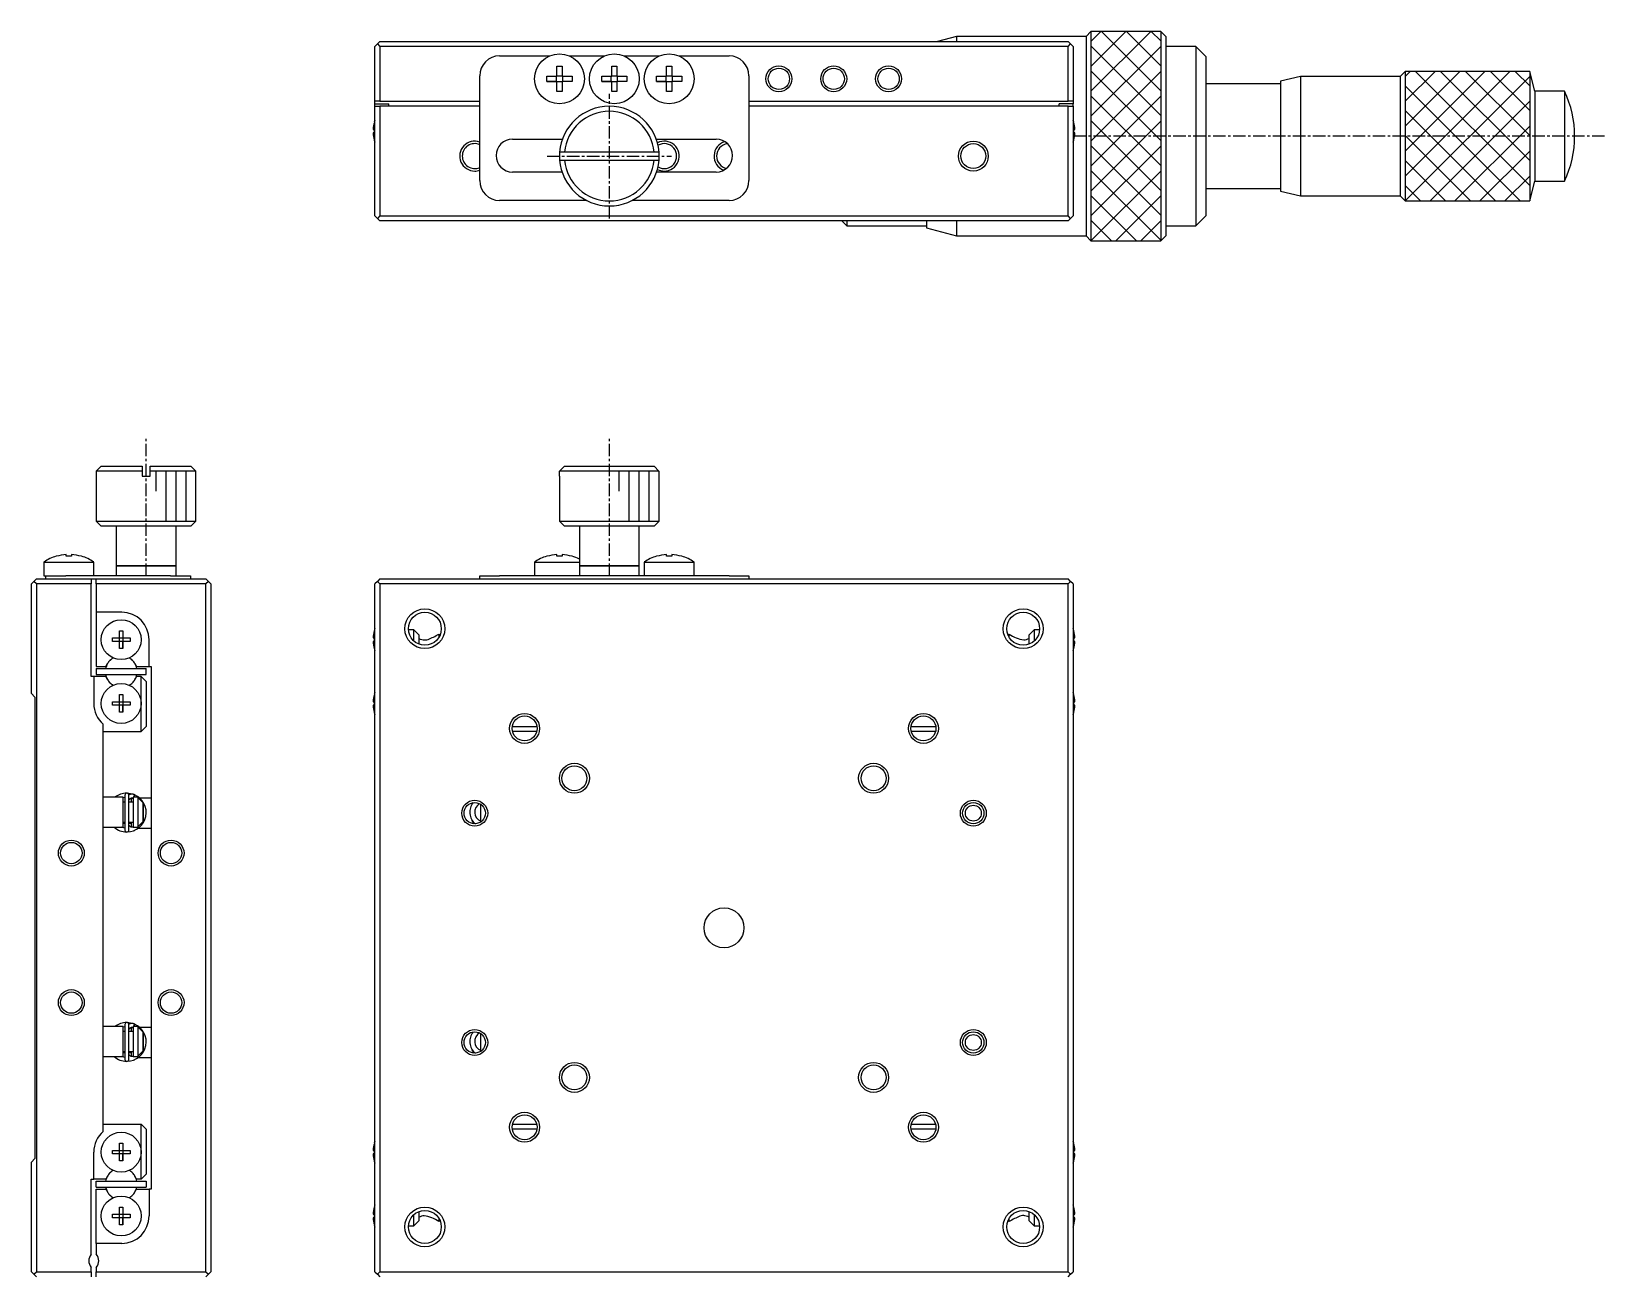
# Model space of a CAD drawing. Extents: x 443 to 768, y 8 to 228.
# Drawn here: x 443.6 to 601.4, y 103.4 to 228.1 of the extents above; entities that cross this region are included whole.
import ezdxf

# ---------------------------------------------------------------- set-up
doc = ezdxf.new("R2010")
doc.units = 0
doc.linetypes.add('CENTER', pattern=[2, 1.25, -0.25, 0.25, -0.25])
doc.layers.get('0').update_dxf_attribs({"linetype": 'CONTINUOUS'})
doc.layers.add('CENTER', color=1, linetype='CENTER')

msp = doc.modelspace()

# ---------------------------------------------------------------- linework, layer by layer
at = {"color": 7, "linetype": 'CONTINUOUS'}
for p, q in [((536.37, 227.63), (534.49, 227.13)), ((549.37, 227.63), (536.37, 227.63)), ((536.37, 227.63), (536.37, 227.13)), ((549.87, 228.13), (549.37, 227.63)), ((549.37, 227.63), (549.37, 207.63)), ((556.87, 228.13), (549.87, 228.13)), ((549.87, 228.13), (549.87, 207.13)), ((557.37, 227.63), (556.87, 228.13)), ((556.87, 228.13), (556.87, 207.13)), ((557.37, 227.63), (557.37, 207.63)), ((478.07, 226.63), (478.32, 226.88)), ((478.07, 221.13), (478.07, 226.63)), ((478.32, 226.88), (478.57, 227.13)), ((478.32, 226.88), (478.57, 226.63)), ((478.57, 227.13), (547.57, 227.13)), ((478.57, 226.63), (478.57, 221.13)), ((547.57, 226.63), (478.57, 226.63)), ((490.57, 225.68), (495.59, 225.68)), ((497.55, 225.68), (501.09, 225.68)), ((503.05, 225.68), (506.59, 225.68)), ((508.55, 225.68), (513.57, 225.68)), ((547.57, 227.13), (547.82, 226.88)), ((547.57, 226.63), (547.82, 226.88)), ((547.57, 221.13), (547.57, 226.63)), ((547.82, 226.88), (548.07, 226.63)), ((548.07, 226.63), (548.07, 221.13)), ((560.37, 226.63), (557.37, 226.63)), ((561.37, 225.63), (560.37, 226.63)), ((560.37, 226.63), (560.37, 208.63)), ((561.37, 225.63), (561.37, 209.63)), ((496.31, 223.64), (496.31, 224.64)), ((496.31, 224.64), (496.83, 224.64)), ((496.83, 224.64), (496.83, 223.64)), ((501.81, 223.64), (501.81, 224.64)), ((501.81, 224.64), (502.33, 224.64)), ((502.33, 224.64), (502.33, 223.64)), ((507.31, 223.64), (507.31, 224.64)), ((507.31, 224.64), (507.83, 224.64)), ((507.83, 224.64), (507.83, 223.64)), ((581.37, 224.13), (580.87, 223.63)), ((593.87, 224.13), (581.37, 224.13)), ((581.37, 224.13), (581.37, 211.13)), ((594.37, 222.13), (593.87, 224.13)), ((593.87, 224.13), (593.87, 211.13)), ((488.57, 213.18), (488.57, 223.68)), ((495.31, 223.12), (495.31, 223.64)), ((495.31, 223.64), (496.31, 223.64)), ((495.31, 223.12), (496.27, 223.12)), ((496.31, 223.12), (495.31, 223.12)), ((496.27, 223.12), (496.27, 223.64)), ((496.31, 223.12), (496.27, 223.12)), ((496.31, 223.68), (496.83, 223.68)), ((496.31, 222.12), (496.31, 223.12)), ((496.83, 223.08), (496.31, 223.08)), ((496.83, 223.64), (497.83, 223.64)), ((496.87, 223.12), (496.83, 223.12)), ((497.83, 223.12), (496.83, 223.12)), ((496.83, 223.12), (496.83, 222.12)), ((496.87, 223.64), (496.87, 223.12)), ((497.83, 223.12), (496.87, 223.12)), ((497.83, 223.64), (497.83, 223.12)), ((500.81, 223.12), (500.81, 223.64)), ((500.81, 223.64), (501.81, 223.64)), ((500.81, 223.12), (501.77, 223.12)), ((501.81, 223.12), (500.81, 223.12)), ((501.77, 223.12), (501.77, 223.64)), ((501.81, 223.12), (501.77, 223.12)), ((501.81, 223.68), (502.33, 223.68)), ((501.81, 222.12), (501.81, 223.12)), ((502.33, 223.08), (501.81, 223.08)), ((502.33, 223.64), (503.33, 223.64)), ((502.37, 223.12), (502.33, 223.12)), ((503.33, 223.12), (502.33, 223.12)), ((502.33, 223.12), (502.33, 222.12)), ((502.37, 223.64), (502.37, 223.12)), ((503.33, 223.12), (502.37, 223.12)), ((503.33, 223.64), (503.33, 223.12)), ((506.31, 223.12), (506.31, 223.64)), ((506.31, 223.64), (507.31, 223.64)), ((506.31, 223.12), (507.27, 223.12)), ((507.31, 223.12), (506.31, 223.12)), ((507.27, 223.12), (507.27, 223.64)), ((507.31, 223.12), (507.27, 223.12)), ((507.31, 223.68), (507.83, 223.68)), ((507.31, 222.12), (507.31, 223.12)), ((507.83, 223.08), (507.31, 223.08)), ((507.83, 223.64), (508.83, 223.64)), ((507.87, 223.12), (507.83, 223.12)), ((508.83, 223.12), (507.83, 223.12)), ((507.83, 223.12), (507.83, 222.12)), ((507.87, 223.64), (507.87, 223.12)), ((508.83, 223.12), (507.87, 223.12)), ((508.83, 223.64), (508.83, 223.12)), ((515.57, 223.68), (515.57, 213.18)), ((568.87, 222.88), (561.37, 222.88)), ((570.87, 223.63), (568.87, 223.13)), ((568.87, 223.13), (568.87, 212.13)), ((580.87, 223.63), (570.87, 223.63)), ((570.87, 223.63), (570.87, 211.63)), ((580.87, 223.63), (580.87, 211.63)), ((478.07, 220.88), (478.07, 221.13)), ((478.57, 221.13), (478.07, 221.13)), ((478.07, 220.63), (478.07, 220.88)), ((478.07, 220.88), (479.47, 220.88)), ((478.57, 221.13), (488.57, 221.13)), ((479.47, 220.63), (479.47, 220.88)), ((496.83, 222.12), (496.31, 222.12)), ((502.33, 222.12), (501.81, 222.12)), ((507.83, 222.12), (507.31, 222.12)), ((515.57, 221.13), (547.57, 221.13)), ((548.07, 220.88), (546.67, 220.88)), ((546.67, 220.63), (546.67, 220.88)), ((548.07, 221.13), (547.57, 221.13)), ((548.07, 221.13), (548.07, 220.88)), ((548.07, 220.63), (548.07, 220.88)), ((597.35, 222.13), (594.37, 222.13)), ((594.37, 222.13), (594.37, 213.13)), ((597.35, 222.13), (597.35, 213.13)), ((478.07, 220.63), (478.57, 220.63)), ((478.07, 209.63), (478.07, 220.63)), ((488.57, 220.63), (478.57, 220.63)), ((478.57, 220.63), (478.57, 209.63)), ((547.57, 220.63), (515.57, 220.63)), ((547.57, 220.63), (548.07, 220.63)), ((547.57, 209.63), (547.57, 220.63)), ((548.07, 220.63), (548.07, 209.63)), ((477.88, 218.31), (478, 218.31)), ((478, 217.95), (477.88, 217.95)), ((477.99, 219.02), (478, 219.02)), ((478, 218.31), (478, 217.95)), ((548.14, 219.02), (548.14, 219.02)), ((548.14, 217.95), (548.14, 218.31)), ((548.14, 218.31), (548.26, 218.31)), ((548.26, 217.95), (548.14, 217.95)), ((478, 217.25), (477.99, 217.24)), ((491.87, 217.33), (496.86, 217.33)), ((506.27, 217.33), (512.27, 217.33)), ((548.14, 217.24), (548.14, 217.25)), ((497.08, 216.03), (496.58, 216.03)), ((496.58, 215.23), (506.55, 215.23)), ((496.58, 215.23), (497.08, 215.23)), ((506.05, 216.03), (497.08, 216.03)), ((497.08, 215.23), (506.05, 215.23)), ((506.55, 216.03), (506.05, 216.03)), ((506.05, 215.23), (506.55, 215.23)), ((496.83, 214.03), (491.87, 214.03)), ((512.27, 214.03), (506.3, 214.03)), ((593.87, 211.13), (594.37, 213.13)), ((594.37, 213.13), (597.35, 213.13)), ((561.37, 212.38), (568.87, 212.38)), ((568.87, 212.13), (570.87, 211.63)), ((570.87, 211.63), (580.87, 211.63)), ((580.87, 211.63), (581.37, 211.13)), ((499.29, 211.18), (490.57, 211.18)), ((513.57, 211.18), (503.85, 211.18)), ((581.37, 211.13), (593.87, 211.13)), ((478.32, 209.38), (478.07, 209.63)), ((478.57, 209.63), (478.32, 209.38)), ((478.32, 209.38), (478.57, 209.13)), ((478.57, 209.63), (547.57, 209.63)), ((547.57, 209.13), (478.57, 209.13)), ((524.87, 209.13), (525.37, 208.63)), ((525.37, 209.13), (525.37, 208.63)), ((525.37, 208.63), (533.37, 208.63)), ((533.37, 209.13), (533.37, 208.43)), ((533.37, 208.43), (536.37, 207.63)), ((536.37, 209.13), (536.37, 207.63)), ((547.82, 209.38), (547.57, 209.63)), ((547.57, 209.13), (547.82, 209.38)), ((548.07, 209.63), (547.82, 209.38)), ((557.37, 208.63), (560.37, 208.63)), ((560.37, 208.63), (561.37, 209.63)), ((536.37, 207.63), (549.37, 207.63)), ((549.37, 207.63), (549.87, 207.13)), ((549.87, 207.13), (556.87, 207.13)), ((556.87, 207.13), (557.37, 207.63)), ((450.62, 184.53), (450.12, 184.03)), ((450.12, 184.03), (450.12, 179.03)), ((454.72, 184.03), (450.12, 184.03)), ((450.62, 184.53), (454.72, 184.53)), ((454.72, 184.53), (454.72, 184.03)), ((454.72, 184.03), (454.72, 183.53)), ((454.72, 183.53), (455.52, 183.53)), ((455.52, 184.03), (455.52, 184.53)), ((455.52, 184.53), (459.62, 184.53)), ((455.52, 183.53), (455.52, 184.03)), ((460.12, 184.03), (455.52, 184.03)), ((460.12, 184.03), (459.62, 184.53)), ((460.12, 179.03), (460.12, 184.03)), ((496.57, 183.53), (496.57, 179.03)), ((496.57, 183.53), (496.58, 183.53)), ((496.57, 183.53), (496.58, 183.53)), ((496.58, 184.03), (497.08, 184.53)), ((496.58, 183.53), (496.58, 184.03)), ((506.55, 184.03), (496.58, 184.03)), ((497.08, 184.53), (506.05, 184.53)), ((497.08, 184.53), (506.05, 184.53)), ((506.05, 184.53), (506.55, 184.03)), ((506.55, 184.03), (506.55, 183.53)), ((506.55, 183.53), (506.57, 183.53)), ((506.55, 183.53), (506.57, 183.53)), ((506.57, 179.03), (506.57, 183.53)), ((450.12, 179.03), (450.62, 178.53)), ((450.12, 179.03), (455.12, 179.03)), ((455.12, 178.53), (450.62, 178.53)), ((452.12, 178.53), (452.12, 174.53)), ((455.12, 179.03), (460.12, 179.03)), ((459.62, 178.53), (455.12, 178.53)), ((458.12, 174.53), (458.12, 178.53)), ((459.62, 178.53), (460.12, 179.03)), ((496.57, 179.03), (497.07, 178.53)), ((496.57, 179.03), (506.57, 179.03)), ((506.07, 178.53), (497.07, 178.53)), ((498.57, 178.53), (498.57, 174.53)), ((504.57, 174.53), (504.57, 178.53)), ((506.07, 178.53), (506.57, 179.03)), ((446.11, 175.49), (446.11, 175.5)), ((447.11, 175.49), (447.11, 175.67)), ((447.63, 175.49), (447.11, 175.49)), ((447.63, 175.67), (447.63, 175.49)), ((448.63, 175.5), (448.63, 175.49)), ((495.31, 175.49), (495.3, 175.5)), ((495.31, 175.49), (495.3, 175.5)), ((496.31, 175.49), (496.31, 175.67)), ((496.83, 175.49), (496.31, 175.49)), ((496.83, 175.67), (496.83, 175.49)), ((497.83, 175.5), (497.83, 175.49)), ((497.83, 175.5), (497.83, 175.49)), ((506.31, 175.49), (506.3, 175.5)), ((506.31, 175.49), (506.3, 175.5)), ((507.31, 175.49), (507.31, 175.67)), ((507.83, 175.49), (507.31, 175.49)), ((507.83, 175.67), (507.83, 175.49)), ((508.83, 175.5), (508.83, 175.49)), ((508.83, 175.5), (508.83, 175.49)), ((444.87, 174.92), (444.87, 173.53)), ((444.87, 174.92), (449.87, 174.92)), ((444.87, 173.53), (445.07, 173.53)), ((445.07, 173.53), (447.07, 173.53)), ((445.07, 173.23), (445.07, 173.53)), ((448.45, 173.53), (447.07, 173.53)), ((457.57, 173.53), (448.45, 173.53)), ((449.87, 173.53), (449.87, 174.92)), ((452.12, 174.53), (452.12, 173.53)), ((455.12, 174.53), (452.12, 174.53)), ((452.12, 174.53), (455.12, 174.53)), ((458.12, 174.53), (455.12, 174.53)), ((455.12, 174.53), (458.12, 174.53)), ((457.57, 173.53), (459.57, 173.53)), ((458.12, 173.53), (458.12, 174.53)), ((459.57, 173.53), (459.57, 173.23)), ((488.57, 173.53), (490.57, 173.53)), ((488.57, 173.23), (488.57, 173.53)), ((495.49, 173.53), (490.57, 173.53)), ((494.07, 174.92), (494.07, 173.53)), ((494.07, 174.92), (496.57, 174.92)), ((497.64, 173.53), (495.49, 173.53)), ((496.57, 174.92), (498.57, 174.92)), ((500.99, 173.53), (497.64, 173.53)), ((498.57, 174.53), (498.57, 173.53)), ((501.57, 174.53), (498.57, 174.53)), ((498.57, 174.53), (501.57, 174.53)), ((503.14, 173.53), (500.99, 173.53)), ((504.57, 174.53), (501.57, 174.53)), ((501.57, 174.53), (504.57, 174.53)), ((506.49, 173.53), (503.14, 173.53)), ((504.57, 173.53), (504.57, 174.53)), ((505.07, 174.92), (505.07, 173.53)), ((505.07, 174.92), (507.57, 174.92)), ((508.64, 173.53), (506.49, 173.53)), ((507.57, 174.92), (510.07, 174.92)), ((513.57, 173.53), (508.64, 173.53)), ((510.07, 173.53), (510.07, 174.92)), ((513.57, 173.53), (515.57, 173.53)), ((515.57, 173.53), (515.57, 173.23)), ((443.87, 172.98), (443.62, 172.73)), ((443.62, 161.73), (443.62, 172.73)), ((443.87, 172.98), (444.12, 173.23)), ((444.12, 172.73), (443.87, 172.98)), ((444.12, 173.23), (449.62, 173.23)), ((449.62, 172.73), (444.12, 172.73)), ((444.12, 172.73), (444.12, 103.73)), ((449.62, 173.23), (449.62, 172.73)), ((449.62, 173.23), (450.12, 173.23)), ((449.62, 163.43), (449.62, 172.73)), ((450.12, 172.73), (450.12, 173.23)), ((450.12, 173.23), (461.12, 173.23)), ((461.12, 172.73), (450.12, 172.73)), ((450.12, 172.73), (450.12, 169.88)), ((461.12, 173.23), (461.37, 172.98)), ((461.37, 172.98), (461.12, 172.73)), ((461.12, 103.73), (461.12, 172.73)), ((461.37, 172.98), (461.62, 172.73)), ((461.62, 172.73), (461.62, 103.73)), ((478.32, 172.98), (478.07, 172.73)), ((478.07, 103.73), (478.07, 172.73)), ((478.57, 173.23), (478.32, 172.98)), ((478.32, 172.98), (478.57, 172.73)), ((478.57, 173.23), (547.57, 173.23)), ((547.57, 172.73), (478.57, 172.73)), ((478.57, 172.73), (478.57, 103.73)), ((547.82, 172.98), (547.57, 173.23)), ((547.57, 172.73), (547.82, 172.98)), ((547.57, 103.73), (547.57, 172.73)), ((548.07, 172.73), (547.82, 172.98)), ((548.07, 172.73), (548.07, 103.73)), ((450.12, 169.88), (450.12, 164.43)), ((452.67, 169.88), (450.12, 169.88)), ((451.74, 166.95), (451.74, 167.31)), ((451.74, 167.31), (452.44, 167.31)), ((452.44, 167.31), (452.44, 168.02)), ((452.44, 168.02), (452.8, 168.02)), ((452.45, 167.3), (452.44, 167.31)), ((452.45, 167.3), (452.79, 167.3)), ((452.45, 166.96), (452.45, 167.3)), ((452.79, 167.3), (452.8, 167.31)), ((452.79, 167.3), (452.79, 166.96)), ((452.8, 168.02), (452.8, 167.31)), ((452.8, 168.02), (452.8, 167.31)), ((452.8, 167.31), (453.51, 167.31)), ((453.51, 167.31), (453.51, 166.95)), ((477.88, 167.31), (478, 167.31)), ((477.99, 168.02), (478, 168.02)), ((477.99, 168.02), (478, 168.02)), ((478, 167.31), (478, 166.95)), ((481.97, 168.13), (481.42, 168.13)), ((482.17, 167.93), (481.97, 168.13)), ((481.97, 167), (481.97, 168.13)), ((482.47, 167.63), (482.17, 167.93)), ((482.47, 167.63), (482.47, 166.69)), ((484.47, 167.68), (484.56, 167.53)), ((484.47, 167.68), (484.47, 167.36)), ((541.57, 167.53), (541.67, 167.68)), ((541.67, 167.36), (541.67, 167.68)), ((543.97, 167.93), (543.67, 167.63)), ((543.67, 166.69), (543.67, 167.63)), ((544.17, 168.13), (543.97, 167.93)), ((544.71, 168.13), (544.17, 168.13)), ((544.17, 168.13), (544.17, 167)), ((548.14, 168.02), (548.14, 168.02)), ((548.14, 168.02), (548.14, 168.02)), ((548.14, 167.31), (548.26, 167.31)), ((548.14, 166.95), (548.14, 167.31)), ((452.44, 166.95), (451.74, 166.95)), ((452.45, 166.96), (452.44, 166.95)), ((452.44, 166.25), (452.44, 166.95)), ((452.8, 166.25), (452.44, 166.25)), ((452.79, 166.96), (452.45, 166.96)), ((452.79, 166.96), (452.8, 166.95)), ((452.8, 166.25), (452.8, 166.95)), ((453.51, 166.95), (452.8, 166.95)), ((452.8, 166.95), (452.8, 166.25)), ((455.42, 164.43), (455.42, 167.13)), ((478, 166.95), (477.88, 166.95)), ((478, 166.25), (477.99, 166.24)), ((478, 166.25), (477.99, 166.24)), ((548.26, 166.95), (548.14, 166.95)), ((548.14, 166.24), (548.14, 166.25)), ((548.14, 166.24), (548.14, 166.25)), ((450.12, 164.43), (451.08, 164.43)), ((450.12, 164.23), (450.12, 163.63)), ((450.12, 164.23), (455.12, 164.23)), ((451.08, 164.43), (451.25, 164.73)), ((454, 164.73), (454.17, 164.43)), ((454.17, 164.43), (455.42, 164.43)), ((455.12, 163.63), (455.12, 164.23)), ((455.42, 164.43), (455.62, 164.43)), ((455.62, 164.43), (455.62, 112.03)), ((449.87, 163.43), (449.62, 163.43)), ((451.08, 163.43), (449.87, 163.43)), ((449.87, 163.43), (449.87, 160.73)), ((450.12, 163.63), (455.12, 163.63)), ((451.25, 163.14), (451.08, 163.43)), ((454.17, 163.43), (454, 163.14)), ((454.62, 163.43), (454.17, 163.43)), ((454.62, 163.43), (455.12, 162.93)), ((454.62, 160.73), (454.62, 163.43)), ((455.12, 162.93), (455.12, 158.43)), ((443.62, 161.73), (443.97, 161.38)), ((443.97, 161.38), (443.97, 115.08)), ((451.74, 160.55), (451.74, 160.91)), ((451.74, 160.91), (452.44, 160.91)), ((452.44, 160.91), (452.44, 161.62)), ((452.44, 161.62), (452.8, 161.62)), ((452.45, 160.9), (452.44, 160.91)), ((452.45, 160.9), (452.79, 160.9)), ((452.45, 160.56), (452.45, 160.9)), ((452.79, 160.9), (452.8, 160.91)), ((452.79, 160.9), (452.79, 160.56)), ((452.8, 161.62), (452.8, 160.91)), ((452.8, 161.62), (452.8, 160.91)), ((452.8, 160.91), (453.51, 160.91)), ((453.51, 160.91), (453.51, 160.55)), ((477.88, 160.91), (478, 160.91)), ((477.99, 161.62), (478, 161.62)), ((477.99, 161.62), (478, 161.62)), ((478, 160.91), (478, 160.55)), ((548.14, 161.62), (548.14, 161.62)), ((548.14, 161.62), (548.14, 161.62)), ((548.14, 160.91), (548.26, 160.91)), ((548.14, 160.55), (548.14, 160.91)), ((452.44, 160.55), (451.74, 160.55)), ((452.45, 160.56), (452.44, 160.55)), ((452.44, 159.85), (452.44, 160.55)), ((452.8, 159.85), (452.44, 159.85)), ((452.79, 160.56), (452.45, 160.56)), ((452.79, 160.56), (452.8, 160.55)), ((452.8, 159.85), (452.8, 160.55)), ((453.51, 160.55), (452.8, 160.55)), ((452.8, 160.55), (452.8, 159.85)), ((454.62, 157.93), (454.62, 160.73)), ((478, 160.55), (477.88, 160.55)), ((478, 159.85), (477.99, 159.84)), ((478, 159.85), (477.99, 159.84)), ((548.26, 160.55), (548.14, 160.55)), ((548.14, 159.84), (548.14, 159.85)), ((548.14, 159.84), (548.14, 159.85)), ((450.82, 150.91), (450.82, 158.65)), ((450.82, 157.93), (454.62, 157.93)), ((455.12, 158.43), (454.62, 157.93)), ((491.83, 158.43), (494.3, 158.43)), ((494.28, 157.93), (491.85, 157.93)), ((531.83, 158.43), (534.3, 158.43)), ((534.28, 157.93), (531.85, 157.93)), ((453, 151.54), (453, 148.04)), ((453.91, 151.59), (453.22, 151.73)), ((453.39, 148.04), (453.39, 151.54)), ((453.97, 151.57), (453.9, 151.35)), ((453.96, 151.57), (453.96, 151.58)), ((453.99, 151.56), (453.96, 151.57)), ((453.96, 151.57), (453.96, 151.57)), ((452.82, 151.33), (450.82, 151.33)), ((450.82, 148.76), (450.82, 150.91)), ((452.82, 151.3), (453, 151.33)), ((452.82, 148.33), (452.82, 151.33)), ((452.82, 150.83), (452.82, 151.33)), ((453, 150.83), (452.82, 150.83)), ((452.82, 148.83), (452.82, 150.83)), ((452.82, 148.83), (452.82, 150.83)), ((453.82, 150.83), (453.39, 150.83)), ((453.76, 151.23), (453.62, 151.23)), ((453.62, 151.23), (453.62, 150.83)), ((453.8, 151.22), (453.82, 151.21)), ((453.81, 151.22), (453.82, 151.21)), ((453.82, 151.22), (453.81, 151.21)), ((453.81, 151.22), (453.81, 151.22)), ((454.32, 151.33), (453.82, 151.33)), ((453.82, 151.33), (453.82, 148.33)), ((453.9, 151.35), (453.89, 151.33)), ((454.32, 151.28), (454.32, 151.33)), ((454.32, 151.28), (454.82, 150.75)), ((454.32, 148.39), (454.32, 151.28)), ((455.62, 151.23), (454.49, 151.23)), ((454.82, 148.91), (454.82, 150.75)), ((454.82, 150.75), (454.82, 148.91)), ((488.67, 148.84), (488.67, 150.62)), ((488.67, 148.91), (488.67, 150.62)), ((450.82, 127.91), (450.82, 148.76)), ((450.82, 148.33), (452.82, 148.33)), ((453, 148.24), (452.65, 148.33)), ((452.82, 148.83), (453, 148.83)), ((452.82, 148.33), (452.82, 148.83)), ((452.82, 148.73), (453, 148.73)), ((453.39, 148.83), (453.82, 148.83)), ((453.39, 148.73), (453.62, 148.73)), ((453.62, 148.83), (453.62, 148.34)), ((453.82, 148.33), (454.32, 148.33)), ((454.82, 148.91), (454.32, 148.39)), ((454.32, 148.33), (454.32, 148.39)), ((488.67, 148.91), (488.67, 148.84)), ((453.9, 147.98), (453.96, 148)), ((453.96, 148), (453.98, 148.01)), ((453.96, 148), (453.97, 148)), ((454.36, 148.23), (455.62, 148.23)), ((452.82, 128.33), (450.82, 128.33)), ((450.82, 125.76), (450.82, 127.91)), ((452.82, 128.3), (453, 128.33)), ((452.82, 125.33), (452.82, 128.33)), ((452.82, 127.83), (452.82, 128.33)), ((453, 127.83), (452.82, 127.83)), ((452.82, 125.83), (452.82, 127.83)), ((452.82, 125.83), (452.82, 127.83)), ((453, 128.54), (453, 125.04)), ((453.91, 128.59), (453.22, 128.73)), ((453.39, 125.04), (453.39, 128.54)), ((453.82, 127.83), (453.39, 127.83)), ((453.76, 128.23), (453.62, 128.23)), ((453.62, 128.23), (453.62, 127.83)), ((453.8, 128.22), (453.82, 128.21)), ((453.81, 128.22), (453.81, 128.21)), ((453.82, 128.22), (453.81, 128.21)), ((453.81, 128.22), (453.81, 128.22)), ((454.32, 128.33), (453.82, 128.33)), ((453.82, 128.33), (453.82, 125.33)), ((453.9, 128.35), (453.89, 128.33)), ((453.97, 128.57), (453.9, 128.35)), ((453.96, 128.57), (453.96, 128.58)), ((453.96, 128.57), (453.96, 128.57)), ((453.99, 128.56), (453.97, 128.57)), ((454.32, 128.28), (454.32, 128.33)), ((454.32, 128.28), (454.82, 127.75)), ((454.32, 125.39), (454.32, 128.28)), ((455.62, 128.23), (454.49, 128.23)), ((454.82, 125.91), (454.82, 127.75)), ((454.82, 127.75), (454.82, 125.91)), ((488.67, 125.84), (488.67, 127.62)), ((488.67, 125.91), (488.67, 127.62)), ((450.82, 117.81), (450.82, 125.76)), ((450.82, 125.33), (452.82, 125.33)), ((453, 125.24), (452.65, 125.33)), ((452.82, 125.83), (453, 125.83)), ((452.82, 125.33), (452.82, 125.83)), ((452.82, 125.73), (453, 125.73)), ((453.39, 125.83), (453.82, 125.83)), ((453.39, 125.73), (453.62, 125.73)), ((453.62, 125.83), (453.62, 125.34)), ((453.82, 125.33), (454.32, 125.33)), ((453.9, 124.98), (453.96, 125)), ((453.96, 125), (453.98, 125.01)), ((453.96, 125), (453.97, 125)), ((454.82, 125.91), (454.32, 125.39)), ((454.32, 125.33), (454.32, 125.39)), ((454.36, 125.23), (455.62, 125.23)), ((488.67, 125.91), (488.67, 125.84)), ((450.82, 118.53), (454.62, 118.53)), ((454.62, 118.53), (455.12, 118.03)), ((454.62, 115.73), (454.62, 118.53)), ((491.85, 118.53), (494.28, 118.53)), ((531.85, 118.53), (534.28, 118.53)), ((455.12, 118.03), (455.12, 113.53)), ((494.3, 118.03), (491.83, 118.03)), ((534.3, 118.03), (531.83, 118.03)), ((449.87, 113.03), (449.87, 115.73)), ((451.74, 115.55), (451.74, 115.91)), ((451.74, 115.91), (452.44, 115.91)), ((452.44, 115.55), (451.74, 115.55)), ((452.44, 115.91), (452.44, 116.62)), ((452.44, 116.62), (452.8, 116.62)), ((452.45, 115.9), (452.44, 115.91)), ((452.45, 115.56), (452.44, 115.55)), ((452.44, 114.85), (452.44, 115.55)), ((452.45, 115.9), (452.79, 115.9)), ((452.45, 115.56), (452.45, 115.9)), ((452.79, 115.56), (452.45, 115.56)), ((452.79, 115.9), (452.8, 115.91)), ((452.79, 115.9), (452.79, 115.56)), ((452.79, 115.56), (452.8, 115.55)), ((452.8, 116.62), (452.8, 115.91)), ((452.8, 116.62), (452.8, 115.91)), ((452.8, 115.91), (453.51, 115.91)), ((452.8, 114.85), (452.8, 115.55)), ((453.51, 115.55), (452.8, 115.55)), ((452.8, 115.55), (452.8, 114.85)), ((453.51, 115.91), (453.51, 115.55)), ((454.62, 113.03), (454.62, 115.73)), ((477.88, 115.91), (478, 115.91)), ((478, 115.55), (477.88, 115.55)), ((477.99, 116.62), (478, 116.62)), ((477.99, 116.62), (478, 116.62)), ((478, 115.91), (478, 115.55)), ((548.14, 116.62), (548.14, 116.62)), ((548.14, 116.62), (548.14, 116.62)), ((548.14, 115.91), (548.26, 115.91)), ((548.14, 115.55), (548.14, 115.91)), ((548.26, 115.55), (548.14, 115.55)), ((443.97, 115.08), (443.62, 114.73)), ((443.62, 103.73), (443.62, 114.73)), ((452.8, 114.85), (452.44, 114.85)), ((478, 114.85), (477.99, 114.84)), ((478, 114.85), (477.99, 114.84)), ((548.14, 114.84), (548.14, 114.85)), ((548.14, 114.84), (548.14, 114.85)), ((449.62, 113.03), (449.87, 113.03)), ((449.62, 105.49), (449.62, 113.03)), ((451.08, 113.03), (449.87, 113.03)), ((450.12, 112.23), (450.12, 112.83)), ((450.12, 112.83), (455.12, 112.83)), ((450.12, 112.23), (455.12, 112.23)), ((450.12, 106.58), (450.12, 112.03)), ((450.12, 112.03), (451.08, 112.03)), ((451.25, 113.33), (451.08, 113.03)), ((451.08, 112.03), (451.25, 111.74)), ((454.17, 113.03), (454, 113.33)), ((454, 111.74), (454.17, 112.03)), ((454.62, 113.03), (454.17, 113.03)), ((454.17, 112.03), (455.42, 112.03)), ((455.12, 113.53), (454.62, 113.03)), ((455.12, 112.83), (455.12, 112.23)), ((455.62, 112.03), (455.42, 112.03)), ((455.42, 112.03), (455.42, 109.33)), ((451.74, 109.15), (451.74, 109.51)), ((451.74, 109.51), (452.44, 109.51)), ((452.44, 109.15), (451.74, 109.15)), ((452.44, 109.51), (452.44, 110.22)), ((452.44, 110.22), (452.8, 110.22)), ((452.45, 109.5), (452.44, 109.51)), ((452.45, 109.16), (452.44, 109.15)), ((452.44, 108.45), (452.44, 109.15)), ((452.45, 109.5), (452.79, 109.5)), ((452.45, 109.16), (452.45, 109.5)), ((452.79, 109.16), (452.45, 109.16)), ((452.79, 109.5), (452.8, 109.51)), ((452.79, 109.5), (452.79, 109.16)), ((452.79, 109.16), (452.8, 109.15)), ((452.8, 110.22), (452.8, 109.51)), ((452.8, 110.22), (452.8, 109.51)), ((452.8, 109.51), (453.51, 109.51)), ((452.8, 108.45), (452.8, 109.15)), ((453.51, 109.15), (452.8, 109.15)), ((452.8, 109.15), (452.8, 108.45)), ((453.51, 109.51), (453.51, 109.15)), ((477.88, 109.51), (478, 109.51)), ((478, 109.15), (477.88, 109.15)), ((477.99, 110.22), (478, 110.22)), ((477.99, 110.22), (478, 110.22)), ((478, 109.51), (478, 109.15)), ((481.97, 108.33), (481.97, 109.46)), ((482.47, 109.77), (482.47, 108.83)), ((484.47, 109.1), (484.47, 108.78)), ((484.56, 108.93), (484.47, 108.78)), ((541.67, 108.78), (541.57, 108.93)), ((541.67, 108.78), (541.67, 109.1)), ((543.67, 108.83), (543.67, 109.77)), ((544.17, 109.46), (544.17, 108.33)), ((548.14, 110.22), (548.14, 110.22)), ((548.14, 110.22), (548.14, 110.22)), ((548.14, 109.51), (548.26, 109.51)), ((548.14, 109.15), (548.14, 109.51)), ((548.26, 109.15), (548.14, 109.15)), ((452.8, 108.45), (452.44, 108.45)), ((478, 108.45), (477.99, 108.44)), ((478, 108.45), (477.99, 108.44)), ((481.42, 108.33), (481.97, 108.33)), ((481.97, 108.33), (482.17, 108.53)), ((482.17, 108.53), (482.47, 108.83)), ((543.67, 108.83), (543.97, 108.53)), ((543.97, 108.53), (544.17, 108.33)), ((544.17, 108.33), (544.71, 108.33)), ((548.14, 108.44), (548.14, 108.45)), ((548.14, 108.44), (548.14, 108.45)), ((452.67, 106.58), (450.12, 106.58)), ((450.12, 106.58), (450.12, 105.49)), ((449.62, 103.73), (449.62, 104.17)), ((450.12, 104.17), (450.12, 103.73)), ((443.62, 103.73), (443.87, 103.48)), ((443.87, 103.48), (444.12, 103.73)), ((444.12, 103.23), (443.87, 103.48)), ((444.12, 103.73), (449.62, 103.73)), ((449.62, 103.73), (449.62, 103.23)), ((450.12, 103.23), (450.12, 103.73)), ((450.12, 103.73), (461.12, 103.73)), ((461.12, 103.73), (461.37, 103.48)), ((461.37, 103.48), (461.12, 103.23)), ((461.37, 103.48), (461.62, 103.73)), ((478.07, 103.73), (478.32, 103.48)), ((478.32, 103.48), (478.57, 103.73)), ((478.32, 103.48), (478.57, 103.23)), ((478.57, 103.73), (547.57, 103.73)), ((547.57, 103.73), (547.82, 103.48)), ((547.57, 103.23), (547.82, 103.48)), ((547.82, 103.48), (548.07, 103.73))]:
    msp.add_line(p, q, dxfattribs=at)
at = {"color": 3, "linetype": 'CONTINUOUS'}
for p, q in [((549.87, 222.13), (555.87, 228.13)), ((549.87, 224.63), (553.37, 228.13)), ((549.87, 227.13), (550.87, 228.13)), ((550.92, 228.13), (556.87, 222.19)), ((553.42, 228.13), (556.87, 224.69)), ((555.92, 228.13), (556.87, 227.19)), ((549.87, 226.69), (556.87, 219.69)), ((549.87, 219.63), (556.87, 226.63)), ((549.87, 224.19), (556.87, 217.19)), ((549.87, 217.13), (556.87, 224.13)), ((581.37, 213.63), (591.87, 224.13)), ((581.37, 216.13), (589.37, 224.13)), ((581.37, 218.63), (586.87, 224.13)), ((581.37, 221.13), (584.37, 224.13)), ((581.37, 223.63), (581.87, 224.13)), ((582.42, 224.13), (593.87, 212.69)), ((584.92, 224.13), (593.87, 215.19)), ((587.42, 224.13), (593.87, 217.69)), ((589.92, 224.13), (593.87, 220.19)), ((592.42, 224.13), (593.87, 222.69)), ((581.37, 211.13), (593.87, 223.63)), ((581.37, 222.69), (592.92, 211.13)), ((549.87, 221.69), (556.87, 214.69)), ((549.87, 214.63), (556.87, 221.63)), ((583.87, 211.13), (593.87, 221.13)), ((581.37, 220.19), (590.42, 211.13)), ((549.87, 219.19), (556.87, 212.19)), ((549.87, 212.13), (556.87, 219.13)), ((586.37, 211.13), (593.87, 218.63)), ((549.87, 216.69), (556.87, 209.69)), ((549.87, 209.63), (556.87, 216.63)), ((581.37, 217.69), (587.92, 211.13)), ((588.87, 211.13), (593.87, 216.13)), ((581.37, 215.19), (585.42, 211.13)), ((549.87, 214.19), (556.87, 207.19)), ((549.87, 207.13), (556.87, 214.13)), ((591.37, 211.13), (593.87, 213.63)), ((549.87, 211.69), (554.42, 207.13)), ((552.37, 207.13), (556.87, 211.63)), ((581.37, 212.69), (582.92, 211.13)), ((549.87, 209.19), (551.92, 207.13)), ((554.87, 207.13), (556.87, 209.13)), ((456.12, 182.03), (456.12, 184.03)), ((457.12, 179.03), (457.12, 184.03)), ((458.12, 179.03), (458.12, 184.03)), ((459.12, 179.03), (459.12, 184.03)), ((502.57, 182.03), (502.57, 184.03)), ((503.57, 179.03), (503.57, 184.03)), ((504.57, 179.03), (504.57, 184.03)), ((505.57, 179.03), (505.57, 184.03))]:
    msp.add_line(p, q, dxfattribs=at)
at = {"color": 7, "linetype": 'CONTINUOUS'}
for points in [[(482.47, 167.25), (482.61, 167.19), (482.77, 167.14, 0.112341), (483.26, 167.12), (483.4, 167.15, 0.031439), (484.47, 167.68)], [(541.67, 167.68, 0.118678), (543.14, 167.1), (543.26, 167.12), (543.4, 167.15), (543.54, 167.2), (543.67, 167.25)], [(484.47, 108.78, 0.118678), (482.99, 109.36), (482.87, 109.34), (482.73, 109.31), (482.6, 109.26), (482.47, 109.21)], [(543.67, 109.21), (543.52, 109.27), (543.37, 109.32, 0.112341), (542.88, 109.35), (542.73, 109.31, 0.031439), (541.67, 108.78)]]:
    msp.add_lwpolyline(points, format="xyb", dxfattribs=at)
for points in [[(453.96, 151.58), (453.93, 151.59), (453.9, 151.6), (453.86, 151.61), (453.83, 151.62), (453.8, 151.62), (453.76, 151.63), (453.73, 151.63), (453.69, 151.63), (453.66, 151.63), (453.62, 151.63), (453.59, 151.62), (453.56, 151.62), (453.52, 151.61), (453.49, 151.6), (453.46, 151.59), (453.43, 151.58), (453.39, 151.56), (453.39, 151.56)], [(453.88, 151.33), (453.89, 151.35), (453.89, 151.36), (453.9, 151.38), (453.91, 151.39), (453.91, 151.41), (453.92, 151.42), (453.92, 151.43), (453.93, 151.45), (453.93, 151.46), (453.94, 151.48), (453.94, 151.49), (453.95, 151.5), (453.95, 151.51), (453.95, 151.53), (453.96, 151.54), (453.96, 151.54), (453.96, 151.55), (453.96, 151.56), (453.96, 151.57), (453.96, 151.57)], [(453.39, 150.94), (453.39, 150.95), (453.39, 150.97), (453.39, 150.98), (453.39, 150.99), (453.4, 151.01), (453.4, 151.02), (453.4, 151.04), (453.41, 151.05), (453.42, 151.07), (453.42, 151.08), (453.43, 151.09), (453.44, 151.11), (453.45, 151.12), (453.46, 151.13), (453.47, 151.14), (453.48, 151.15), (453.49, 151.16), (453.5, 151.17), (453.51, 151.18), (453.52, 151.19), (453.53, 151.2), (453.55, 151.21), (453.56, 151.21), (453.57, 151.22), (453.59, 151.22), (453.6, 151.23), (453.62, 151.23), (453.63, 151.24), (453.65, 151.24), (453.66, 151.24), (453.68, 151.24), (453.69, 151.24), (453.71, 151.24), (453.72, 151.24), (453.74, 151.24), (453.75, 151.23), (453.77, 151.23), (453.78, 151.23), (453.8, 151.22), (453.8, 151.22)], [(453.81, 151.22), (453.82, 151.22), (453.82, 151.23)], [(453.8, 148.36), (453.79, 148.35), (453.78, 148.35), (453.76, 148.34), (453.75, 148.34), (453.73, 148.34), (453.72, 148.34), (453.7, 148.33), (453.69, 148.33), (453.67, 148.33), (453.66, 148.34), (453.64, 148.34), (453.63, 148.34), (453.61, 148.34), (453.6, 148.35), (453.58, 148.35), (453.57, 148.36), (453.56, 148.37), (453.54, 148.37), (453.53, 148.38), (453.52, 148.39), (453.5, 148.4), (453.49, 148.41), (453.48, 148.42), (453.47, 148.43), (453.46, 148.44), (453.45, 148.45), (453.44, 148.46), (453.43, 148.48), (453.43, 148.49), (453.42, 148.5), (453.41, 148.52), (453.41, 148.53), (453.4, 148.54), (453.4, 148.56), (453.39, 148.57), (453.39, 148.59), (453.39, 148.6), (453.39, 148.62), (453.39, 148.63), (453.39, 148.64)], [(453.96, 128.58), (453.93, 128.59), (453.9, 128.6), (453.86, 128.61), (453.83, 128.62), (453.8, 128.62), (453.76, 128.63), (453.73, 128.63), (453.69, 128.63), (453.66, 128.63), (453.62, 128.63), (453.59, 128.62), (453.56, 128.62), (453.52, 128.61), (453.49, 128.6), (453.46, 128.59), (453.43, 128.58), (453.39, 128.56), (453.39, 128.56)], [(453.39, 127.94), (453.39, 127.95), (453.39, 127.97), (453.39, 127.98), (453.39, 127.99), (453.4, 128.01), (453.4, 128.02), (453.4, 128.04), (453.41, 128.05), (453.42, 128.07), (453.42, 128.08), (453.43, 128.09), (453.44, 128.11), (453.45, 128.12), (453.46, 128.13), (453.47, 128.14), (453.48, 128.15), (453.49, 128.16), (453.5, 128.17), (453.51, 128.18), (453.52, 128.19), (453.53, 128.2), (453.55, 128.21), (453.56, 128.21), (453.57, 128.22), (453.59, 128.22), (453.6, 128.23), (453.62, 128.23), (453.63, 128.24), (453.65, 128.24), (453.66, 128.24), (453.68, 128.24), (453.69, 128.24), (453.71, 128.24), (453.72, 128.24), (453.74, 128.24), (453.75, 128.23), (453.77, 128.23), (453.78, 128.23), (453.8, 128.22), (453.8, 128.22)], [(453.81, 128.22), (453.82, 128.22), (453.82, 128.23)], [(453.88, 128.33), (453.89, 128.35), (453.89, 128.36), (453.9, 128.38), (453.91, 128.39), (453.91, 128.41), (453.92, 128.42), (453.92, 128.43), (453.93, 128.45), (453.93, 128.46), (453.94, 128.48), (453.94, 128.49), (453.95, 128.5), (453.95, 128.51), (453.95, 128.53), (453.96, 128.54), (453.96, 128.54), (453.96, 128.55), (453.96, 128.56), (453.96, 128.57), (453.96, 128.57)], [(453.8, 125.36), (453.79, 125.35), (453.78, 125.35), (453.76, 125.34), (453.75, 125.34), (453.73, 125.34), (453.72, 125.34), (453.7, 125.33), (453.69, 125.33), (453.67, 125.33), (453.66, 125.34), (453.64, 125.34), (453.63, 125.34), (453.61, 125.34), (453.6, 125.35), (453.58, 125.35), (453.57, 125.36), (453.56, 125.37), (453.54, 125.37), (453.53, 125.38), (453.52, 125.39), (453.5, 125.4), (453.49, 125.41), (453.48, 125.42), (453.47, 125.43), (453.46, 125.44), (453.45, 125.45), (453.44, 125.46), (453.43, 125.48), (453.43, 125.49), (453.42, 125.5), (453.41, 125.52), (453.41, 125.53), (453.4, 125.54), (453.4, 125.56), (453.39, 125.57), (453.39, 125.59), (453.39, 125.6), (453.39, 125.62), (453.39, 125.63), (453.39, 125.64)]]:
    msp.add_lwpolyline(points, dxfattribs=at)
for centre, radius in [((496.57, 223.38), 2.5), ((502.07, 223.38), 2.5), ((507.57, 223.38), 2.5), ((518.57, 223.38), 1.07), ((524.07, 223.38), 1.07), ((529.57, 223.38), 1.07), ((538.07, 215.63), 1.25), ((452.62, 167.13), 2), ((483.07, 168.23), 1.65), ((543.07, 168.23), 1.65), ((452.62, 160.73), 2), ((493.07, 158.23), 1.25), ((533.07, 158.23), 1.25), ((498.07, 153.23), 1.25), ((528.07, 153.23), 1.25), ((488.07, 149.73), 1.07), ((538.07, 149.73), 1.07), ((538.07, 149.73), 0.8), ((447.62, 145.73), 1.07), ((457.62, 145.73), 1.07), ((513.07, 138.23), 2), ((447.62, 130.73), 1.07), ((457.62, 130.73), 1.07), ((488.07, 126.73), 1.07), ((538.07, 126.73), 1.07), ((538.07, 126.73), 0.8), ((498.07, 123.23), 1.25), ((528.07, 123.23), 1.25), ((493.07, 118.23), 1.25), ((533.07, 118.23), 1.25), ((452.62, 115.73), 2), ((452.62, 109.33), 2), ((483.07, 108.23), 1.65), ((543.07, 108.23), 1.65)]:
    msp.add_circle(centre, radius, dxfattribs=at)
at = {"color": 3, "linetype": 'CONTINUOUS'}
for centre, radius in [((518.57, 223.38), 1.3), ((524.07, 223.38), 1.3), ((529.57, 223.38), 1.3), ((538.07, 215.63), 1.5), ((483.07, 168.23), 2), ((543.07, 168.23), 2), ((493.07, 158.23), 1.5), ((533.07, 158.23), 1.5), ((498.07, 153.23), 1.5), ((528.07, 153.23), 1.5), ((488.07, 149.73), 1.3), ((538.07, 149.73), 1.3), ((447.62, 145.73), 1.3), ((457.62, 145.73), 1.3), ((447.62, 130.73), 1.3), ((457.62, 130.73), 1.3), ((488.07, 126.73), 1.3), ((538.07, 126.73), 1.3), ((498.07, 123.23), 1.5), ((528.07, 123.23), 1.5), ((493.07, 118.23), 1.5), ((533.07, 118.23), 1.5), ((483.07, 108.23), 2), ((543.07, 108.23), 2)]:
    msp.add_circle(centre, radius, dxfattribs=at)
at = {"color": 7, "linetype": 'CONTINUOUS'}
for centre, radius, start, end in [((490.57, 223.68), 2, 90, 180), ((513.57, 223.68), 2, 0, 90), ((587.87, 217.63), 10.5, 0, 25.3769), ((501.57, 215.63), 5, 4.5886, 175.4114), ((501.57, 215.63), 4.5, 5.0997, 174.9003), ((481.07, 218.13), 3.19, 163.8933, 176.7703), ((481.07, 218.13), 3.19, 183.2297, 196.1067), ((481.07, 218.13), 3.2, 159.6359, 163.8775), ((545.07, 218.13), 3.2, 16.1225, 20.3641), ((545.07, 218.13), 3.19, 3.2297, 16.1067), ((545.07, 218.13), 3.19, 343.8933, 356.7703), ((481.07, 218.13), 3.2, 196.1225, 200.3641), ((488.07, 215.63), 1.25, 66.4218, 180), ((491.87, 215.68), 1.65, 90, 270), ((507.07, 215.63), 1.25, 240.3003, 119.6997), ((512.27, 215.68), 1.65, 270, 90), ((513.57, 215.63), 1.25, 97.2206, 180), ((545.07, 218.13), 3.2, 339.6359, 343.8775), ((587.87, 217.63), 10.5, 334.6231, 0), ((488.07, 215.63), 1.25, 180, 293.5782), ((501.57, 215.63), 5, 175.4114, 184.5886), ((501.57, 215.63), 5, 184.5886, 355.4114), ((501.57, 215.63), 4.5, 185.0997, 354.9003), ((501.57, 215.63), 5, 355.4114, 4.5886), ((513.57, 215.63), 1.25, 180, 258.3742), ((490.57, 213.18), 2, 180, 270), ((513.57, 213.18), 2, 270, 0), ((447.37, 171.18), 4.5, 106.2858, 123.749), ((447.37, 171.18), 4.49, 93.3178, 106.2694), ((447.37, 171.18), 4.49, 73.7306, 86.6822), ((447.37, 171.18), 4.5, 56.251, 73.7142), ((496.57, 171.18), 4.5, 106.2858, 123.749), ((496.57, 171.18), 4.49, 93.3178, 106.2694), ((496.57, 171.18), 4.49, 73.7306, 86.6822), ((496.57, 171.18), 4.5, 63.6122, 73.7142), ((507.57, 171.18), 4.5, 106.2858, 123.749), ((507.57, 171.18), 4.49, 93.3178, 106.2694), ((507.57, 171.18), 4.49, 73.7306, 86.6822), ((507.57, 171.18), 4.5, 56.251, 73.7142), ((452.67, 167.13), 2.75, 0, 90), ((481.07, 167.13), 3.19, 163.8933, 176.7703), ((481.07, 167.13), 3.2, 159.6359, 163.8775), ((545.07, 167.13), 3.2, 16.1225, 20.3641), ((545.07, 167.13), 3.19, 3.2297, 16.1067), ((481.07, 167.13), 3.19, 183.2297, 196.1067), ((481.07, 167.13), 3.2, 196.1225, 200.3641), ((545.07, 167.13), 3.2, 339.6359, 343.8775), ((545.07, 167.13), 3.19, 343.8933, 356.7703), ((452.62, 163.93), 1.59, 150, 169.1069), ((452.62, 163.93), 1.59, 135.0949, 150), ((452.62, 163.93), 1.59, 120.4332, 135.0477), ((452.74, 163.82), 1.75, 121.8865, 135.0905), ((452.62, 163.93), 1.59, 45, 59.5668), ((452.51, 163.82), 1.75, 44.9956, 58.1135), ((452.62, 163.93), 1.59, 30, 45), ((452.62, 163.93), 1.59, 10.8931, 30), ((452.62, 163.93), 1.59, 190.893, 210), ((452.62, 163.93), 1.59, 210, 225), ((452.62, 163.93), 1.59, 225, 239.5667), ((452.74, 164.05), 1.75, 224.9956, 238.1135), ((452.62, 163.93), 1.59, 300.4333, 315), ((452.51, 164.05), 1.75, 301.8865, 315.0044), ((452.62, 163.93), 1.59, 315, 330), ((452.62, 163.93), 1.59, 330, 349.107), ((481.07, 160.73), 3.19, 163.8933, 176.7703), ((481.07, 160.73), 3.2, 159.6359, 163.8775), ((545.07, 160.73), 3.2, 16.1225, 20.3641), ((545.07, 160.73), 3.19, 3.2297, 16.1067), ((452.62, 160.73), 2.75, 180, 229.1148), ((481.07, 160.73), 3.19, 183.2297, 196.1067), ((481.07, 160.73), 3.2, 196.1225, 200.3641), ((545.07, 160.73), 3.2, 339.6359, 343.8775), ((545.07, 160.73), 3.19, 343.8933, 356.7703), ((453.19, 149.78), 1.95, 90.7058, 127.3589), ((453.19, 151.54), 0.195, 0, 180), ((453.19, 149.79), 1.94, 270.7198, 66.8124), ((489.07, 149.83), 1.5, 139.9755, 231.4457), ((489.57, 149.79), 1.95, 148.8292, 150.4695), ((489.07, 149.83), 1, 120.8655, 246.4218), ((453.19, 149.78), 1.94, 228.4836, 269.311), ((489.57, 149.79), 1.95, 199.5966, 215.454), ((453.19, 148.04), 0.195, 180, 0), ((453.19, 126.78), 1.95, 90.7058, 127.3589), ((453.19, 128.54), 0.195, 0, 180), ((453.19, 126.79), 1.94, 270.7198, 66.8124), ((489.07, 126.83), 1.5, 139.9755, 231.4457), ((489.57, 126.79), 1.95, 148.8292, 150.4695), ((489.07, 126.83), 1, 120.8655, 246.4218), ((453.19, 126.78), 1.94, 228.4836, 269.311), ((453.19, 125.04), 0.195, 180, 0), ((489.57, 126.79), 1.95, 199.5966, 215.454), ((452.62, 115.73), 2.75, 130.8852, 180), ((481.07, 115.73), 3.2, 159.6359, 163.8775), ((545.07, 115.73), 3.2, 16.1225, 20.3641), ((481.07, 115.73), 3.19, 163.8933, 176.7703), ((481.07, 115.73), 3.19, 183.2297, 196.1067), ((545.07, 115.73), 3.19, 3.2297, 16.1067), ((545.07, 115.73), 3.19, 343.8933, 356.7703), ((452.62, 112.53), 1.59, 135, 150), ((452.62, 112.53), 1.59, 120.4333, 135), ((452.74, 112.42), 1.75, 121.8865, 135.0044), ((452.62, 112.53), 1.59, 45, 59.5667), ((452.51, 112.42), 1.75, 44.9956, 58.1135), ((452.62, 112.53), 1.59, 30, 45), ((481.07, 115.73), 3.2, 196.1225, 200.3641), ((545.07, 115.73), 3.2, 339.6359, 343.8775), ((452.62, 112.53), 1.59, 150, 169.107), ((452.62, 112.53), 1.59, 190.8931, 210), ((452.62, 112.53), 1.59, 10.893, 30), ((452.62, 112.53), 1.59, 330, 349.1069), ((452.62, 112.53), 1.59, 210, 225), ((452.62, 112.53), 1.59, 225, 239.5668), ((452.74, 112.65), 1.75, 224.9956, 238.1135), ((452.62, 112.53), 1.59, 300.4332, 315), ((452.51, 112.65), 1.75, 301.8865, 315.0044), ((452.62, 112.53), 1.59, 315, 330), ((481.07, 109.33), 3.2, 159.6359, 163.8775), ((545.07, 109.33), 3.2, 16.1225, 20.3641), ((452.67, 109.33), 2.75, 270, 0), ((481.07, 109.33), 3.19, 163.8933, 176.7703), ((481.07, 109.33), 3.19, 183.2297, 196.1067), ((545.07, 109.33), 3.19, 3.2297, 16.1067), ((545.07, 109.33), 3.19, 343.8933, 356.7703), ((481.07, 109.33), 3.2, 196.1225, 200.3641), ((545.07, 109.33), 3.2, 339.6359, 343.8775), ((450.37, 104.83), 1, 138.5904, 221.4096), ((449.37, 104.83), 1, 318.5904, 41.4096)]:
    msp.add_arc(centre, radius, start, end, dxfattribs=at)
at = {"color": 3, "linetype": 'CONTINUOUS'}
for centre, start, end in [((488.07, 215.63), 70.5288, 270), ((507.07, 215.63), 270, 117.0357), ((513.57, 215.63), 106.0128, 249.5821), ((488.07, 215.63), 270, 289.4712), ((507.07, 215.63), 242.9643, 270)]:
    msp.add_arc(centre, 1.5, start, end, dxfattribs=at)
at = {"layer": 'CENTER', "color": 1, "linetype": 'CENTER'}
for p, q in [((501.57, 209.38), (501.57, 221.88)), ((601.37, 217.63), (548.07, 217.63)), ((495.32, 215.63), (507.82, 215.63)), ((455.12, 173.53), (455.12, 187.53)), ((501.57, 173.53), (501.57, 187.53))]:
    msp.add_line(p, q, dxfattribs=at)

doc.saveas('drawing.dxf')
